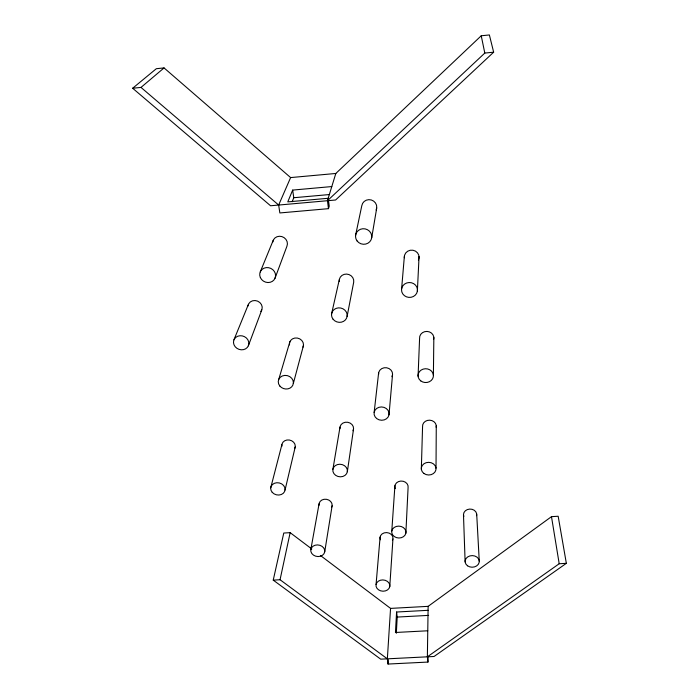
<?xml version="1.0" encoding="UTF-8"?>
<svg xmlns="http://www.w3.org/2000/svg" width="699" height="699" viewBox="0 0 699 699"><rect width="100%" height="100%" fill="white"/><g stroke="black" fill="none" stroke-linecap="round" stroke-linejoin="round"><path stroke-width="1.05" d="M436.019 468.208L436.272 425.752M433.397 375.101L433.843 337.416M320.448 555.504L390.558 608.392L387.351 658.834L388.032 664.05L427.945 662.067L428.024 656.623M427.945 662.067L427.369 656.824L428.137 606.348L551.485 516.657L558.169 516.246L566.347 563.333L434.07 656.483L380.71 659.166L273.239 580.135L283.768 533.04L290.155 532.655L311.789 548.977M421.331 469.169L422.563 426.705A6.876 6.029 1.4 0 1 429.728 420.186A6.876 6.029 1.4 0 1 436.185 427.325M418.072 376.228L419.583 338.508A7.156 6.536 0.9 0 1 427.028 331.422A7.156 6.536 0.9 0 1 433.756 339.12M417.364 291.291A7.977 7.444 3 0 0 406.748 282.964A7.977 7.444 3 0 0 404.389 295.651A7.977 7.444 3 0 0 417.364 291.291L419.059 256.533M405.866 533.206A7.139 5.95 4 0 0 396.35 526.434A7.139 5.95 4 0 0 394.297 536.561A7.139 5.95 4 0 0 405.866 533.206L408.076 487.806A6.675 5.688 3.9 0 0 400.859 481.061A6.675 5.688 3.9 0 0 395.258 488.627M396.324 633.277L397.207 617.068L396.586 612.018L428.076 610.314M396.586 612.018L395.451 632.481L427.762 630.786M388.032 664.05L388.303 659.742M389.762 586.662A6.946 5.636 4.9 0 0 380.448 580.222A6.946 5.636 4.9 0 0 378.535 589.816A6.946 5.636 4.9 0 0 389.762 586.662L392.934 539.025M391.798 530.96L394.918 485.691M401.628 288.696L404.389 255.939M376.062 584.504L380.107 536.981M389.011 414.83A7.54 6.649 5.8 0 0 378.902 407.325A7.54 6.649 5.8 0 0 376.822 418.657A7.54 6.649 5.8 0 0 389.011 414.83L392.488 375.136M374.14 412.419L378.631 372.873M347.342 471.72A7.331 6.274 8.5 0 0 337.399 464.59A7.331 6.274 8.5 0 0 335.599 475.303A7.331 6.274 8.5 0 0 347.342 471.72L353.502 429.282M324.712 551.861A7.042 5.793 8.8 0 0 315.1 545.229A7.042 5.793 8.8 0 0 313.475 555.128A7.042 5.793 8.8 0 0 324.712 551.861L332.104 505.831M371.685 237.861L376.691 208.215M332.881 469.396L340.002 427.098M310.81 549.65L319.085 503.752M347.115 316.402L353.711 282.125A7.313 6.815 13.6 0 0 346.582 274.078A7.313 6.815 13.6 0 0 339.268 281.522M355.608 235.187L361.794 205.724A7.558 7.278 15.6 0 1 371.352 199.984A7.558 7.278 15.6 0 1 376.141 210.032M387.351 658.834L280.054 579.742L290.155 532.655M331.579 313.851L339.286 279.74M285.043 490.051L295.24 446.879M270.731 487.762L281.872 444.73M293.344 383.445L303.453 345.559M278.779 379.304L289.902 341.662M290.618 177.581L164.055 67.917L156.34 68.703L132.653 88.249L270.565 205.768L335.616 199.993L493.651 52.189L489.379 34.95L481.235 35.78L335.817 173.466L290.618 177.581L278.656 205.052L279.853 212.95L328.486 208.66L329.229 206.179L328.198 198.28L287.778 201.88L292.663 190.084L331.798 186.563M328.486 208.66L327.447 200.718L335.817 173.466M275.03 278.237L286.905 246.284A7.471 6.938 26.1 0 0 281.863 236.577A7.471 6.938 26.1 0 0 272.741 242.107M248.355 345.795A7.794 6.929 21 0 0 239.949 335.747A7.794 6.929 21 0 0 235.205 346.774A7.794 6.929 21 0 0 248.355 345.795L261.758 310.015M292.156 201.731L293.772 197.73L292.663 190.084M233.964 339.784L248.407 304.371M260.246 271.911L273.204 240.351M327.447 200.718L484.8 53.072L493.651 52.189M132.653 88.249L140.997 87.419L164.055 67.917M427.369 656.824L559.2 563.744L566.347 563.333M293.772 197.73L329.526 194.54M273.239 580.135L280.054 579.742M390.558 608.392L428.137 606.348M397.207 617.068L428.618 615.382M140.997 87.419L278.656 205.052M481.235 35.78L484.8 53.072M551.485 516.657L559.2 563.744M476.709 514.237L479.252 561.017M463.489 515.058L465.123 561.839M289.473 344.957A7.112 6.396 16.1 0 1 297.311 338.045A7.112 6.396 16.1 0 1 302.99 347.167M404.319 257.765A7.401 7.007 2.4 0 1 412.934 250.233A7.401 7.007 2.4 0 1 418.404 260.107M378.587 374.515A7.025 6.308 5.7 0 1 386.669 367.77A7.025 6.308 5.7 0 1 391.964 376.7M339.985 428.662A6.841 5.976 8.7 0 1 347.726 422.275A6.841 5.976 8.7 0 1 353.021 430.767M319.085 505.211A6.588 5.54 9 0 1 326.477 499.304A6.588 5.54 9 0 1 331.649 507.212M247.97 306.031A7.252 6.553 22.3 0 1 257.651 301.147A7.252 6.553 22.3 0 1 260.858 311.474M380.457 539.777A6.501 5.409 4.8 0 1 386.704 532.586A6.501 5.409 4.8 0 1 392.445 540.362M281.898 446.259A6.772 5.828 12.8 0 1 289.36 440.012A6.772 5.828 12.8 0 1 294.803 448.339M463.839 516.474A6.623 5.566 -0.7 0 1 469.649 509.082A6.623 5.566 -0.7 0 1 476.604 515.687M260.369 277.59A8.047 7.374 23.9 0 0 274.034 279.888A8.047 7.374 23.9 0 0 268.547 267.682A8.047 7.374 23.9 0 0 260.369 277.59M333.074 319.233A7.872 7.226 12.8 0 0 346.555 318.211A7.872 7.226 12.8 0 0 338.421 307.875A7.872 7.226 12.8 0 0 333.074 319.233M279.853 386.058A7.637 6.754 15.3 0 0 292.855 385.14A7.637 6.754 15.3 0 0 284.755 375.407A7.637 6.754 15.3 0 0 279.853 386.058M423.909 473.468A7.374 6.335 1.8 0 0 435.923 469.859A7.374 6.335 1.8 0 0 426.18 462.686A7.374 6.335 1.8 0 0 423.909 473.468M420.763 380.894A7.698 6.903 1.4 0 0 433.301 376.901A7.698 6.903 1.4 0 0 423.122 369.133A7.698 6.903 1.4 0 0 420.763 380.894M357.093 240.954A8.152 7.759 13.8 0 0 371.09 239.801A8.152 7.759 13.8 0 0 362.764 228.748A8.152 7.759 13.8 0 0 357.093 240.954M272.234 492.349A7.252 6.108 12.4 0 0 284.58 491.58A7.252 6.108 12.4 0 0 276.856 482.738A7.252 6.108 12.4 0 0 272.234 492.349M467.517 565.788A7.086 5.81 -0.3 0 0 479.13 562.538A7.086 5.81 -0.3 0 0 469.911 555.915A7.086 5.81 -0.3 0 0 467.517 565.788"/></g></svg>
